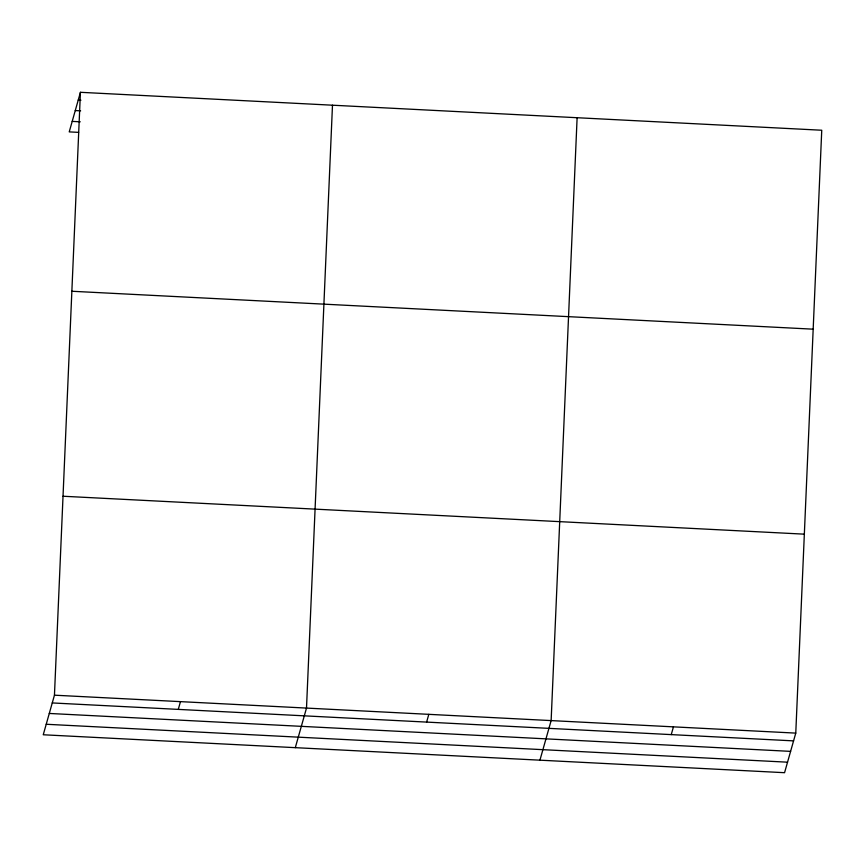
<?xml version="1.0" encoding="UTF-8"?>
<svg xmlns="http://www.w3.org/2000/svg" width="865" height="865" viewBox="0 0 865 865"><rect width="100%" height="100%" fill="white"/><g stroke="black" fill="none" stroke-linecap="round" stroke-linejoin="round"><path stroke-width="1.3" d="M54.452 695.19L80.434 92.306L821.75 130.237L795.768 733.109L784.566 772.694L43.25 734.763L54.452 695.19L795.768 733.109M332.484 105.206L306.502 708.078L295.3 747.663M577.117 117.716L551.135 720.599L539.933 760.173M80.434 92.306L69.232 131.891L78.618 132.367M178.276 709.397L180.471 701.634M426.618 722.102L428.813 714.339M671.251 734.612L673.446 726.849M78.239 100.07L80.921 100.21M75.266 110.569L80.629 110.85M72.206 121.392L80.25 121.803M71.86 291.256L813.176 329.176M63.026 496.24L804.342 534.159M52.257 702.942L793.573 740.873M49.283 713.452L790.599 751.371M46.223 724.265L787.539 762.184"/></g></svg>
